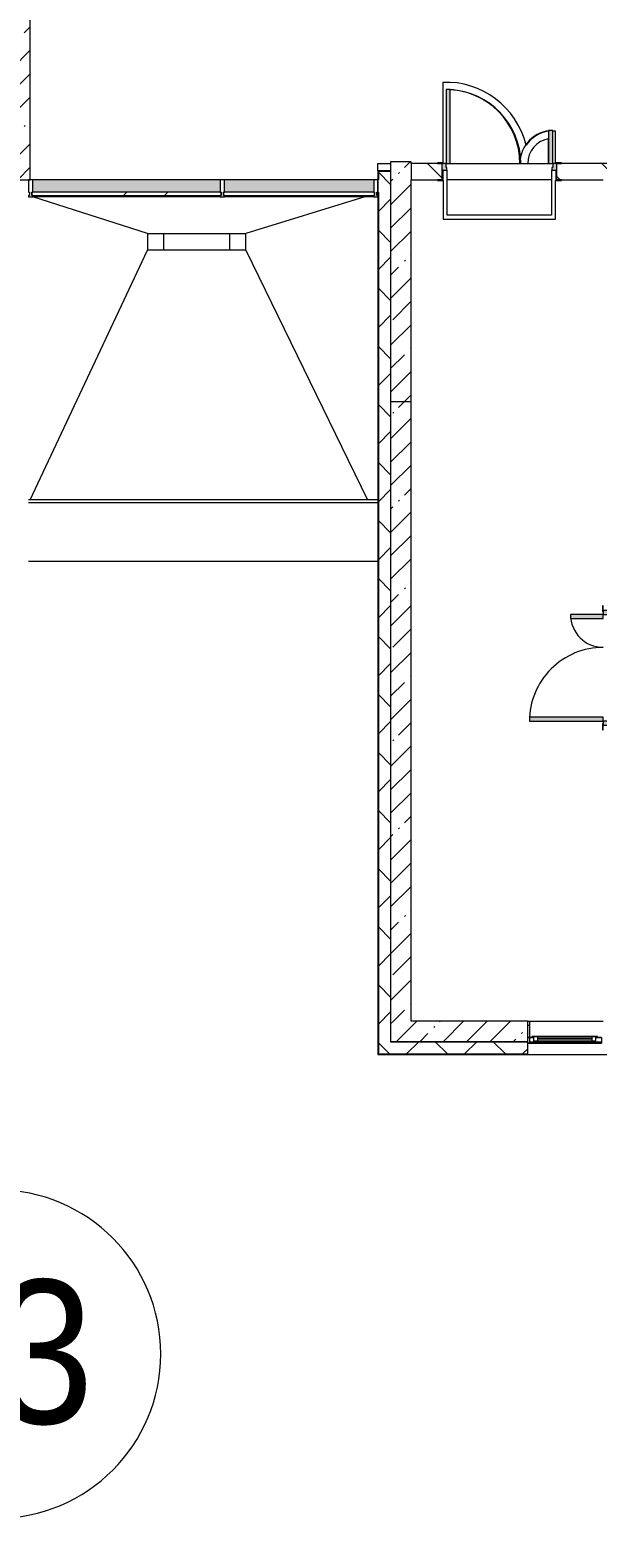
# Model space of a CAD drawing. Header units: millimetres. Extents: x -2766 to 205613, y -8553 to 29000.
# Drawn here: x 163567 to 170479, y -5906 to 12229 of the extents above; entities that cross this region are included whole.
import ezdxf

# ---------------------------------------------------------------- set-up
doc = ezdxf.new("R2010")
doc.units = ezdxf.units.MM
for name, color, linetype, lineweight, true_color in [('A-DOOR-2', 7, 'Continuous', 5, 0xaaaaaa), ('A-DOOR-3', 7, 'Continuous', 5, 0xe2e2e2), ('A-DOOR-FRAM-3', 7, 'Continuous', 5, 0xe2e2e2), ('A-DOOR-FRAM-4', 7, 'Continuous', 5, 0xaaaaaa), ('A-FLOR-2', 7, 'Continuous', 5, 0xaaaaaa), ('A-GLAZ-CWMG-4', 7, 'Continuous', 5, 0x383e42)]:
    doc.layers.add(name, color=color, linetype=linetype, lineweight=lineweight, true_color=true_color)
for name, color, linetype, lineweight in [('A-GENM-1', 7, 'Continuous', 5), ('A-GLAZ-2', 7, 'Continuous', 5), ('A-GLAZ-CURT-3', 7, 'Continuous', 5), ('A-GLAZ-CWMG-3', 7, 'Continuous', 5), ('A-ROOF', 7, 'Continuous', 5), ('A-WALL', 7, 'Continuous', 9), ('A-WALL-3', 7, 'Continuous', 5), ('I-WALL-3', 7, 'Continuous', 5), ('Оси', 7, 'Continuous', 9), ('Оси-1', 7, 'Continuous', 20)]:
    doc.layers.add(name, color=color, linetype=linetype, lineweight=lineweight)
doc.styles.add('Arial_1', font='arial.ttf', dxfattribs={"width": 0.9, "height": 1750})
pattern_1 = [(45, (78603, 0), (-353.5534, 353.5534), []), (135, (78603, 0), (-353.5534, -353.5534), [])]
pattern_2 = [(45, (78603, 0), (-285.1231, 285.1231), []), (45, (78888.1, 0), (-285.1231, 285.1231), [504.031, -100.806, 16.764, -84.042])]

# ---------------------------------------------------------------- blocks, each defined once
blk = doc.blocks.new('120_Окно_СКБ_1Ст - 120_Окно_СКБ_1Ст 900х2500_h_ с форточкой-V213-2_2_1_птичка')
at = {"layer": 'A-GLAZ-2'}
for p, q in [((-450, -127), (-450, -57)), ((-450, -57), (-380, -57)), ((450, -57), (-450, -57)), ((-380, -127), (-450, -127)), ((-450, -127), (-400, -127)), ((-380, -127), (-400, -127)), ((-400, -127), (-400, -137)), ((-400, -137), (400, -137)), ((400, -137), (-400, -137)), ((-380, -57), (-380, -127)), ((380, -87), (-380, -87)), ((-380, -87), (-380, -127)), ((-330, -137), (-330, -87)), ((-330, -107), (330, -107)), ((330, -117), (-330, -117)), ((330, -137), (330, -87)), ((380, -127), (380, -57)), ((380, -57), (450, -57)), ((380, -127), (380, -87)), ((450, -127), (380, -127)), ((400, -127), (380, -127)), ((400, -127), (450, -127)), ((400, -137), (400, -127)), ((450, -57), (450, -127))]:
    blk.add_line(p, q, dxfattribs=at)
blk = doc.blocks.new('110_Дверь_СКБ_2Ст - Д-5_п_ Из игровой в коридор-32215844-2_2_1_птичка')
at = {"layer": 'A-DOOR-3'}
for points in [[(-638, 41), (-638, 40), (-588, 42), (-588, 940), (-638, 940), (-638, 233)], [(612, 58), (612, 40), (662, 43), (662, 440), (612, 440), (612, 126)]]:
    blk.add_hatch(color=256, dxfattribs=at).paths.add_polyline_path(points)
h = blk.add_hatch(color=256, dxfattribs=at)
h.paths.add_polyline_path([(-688, 39), (-688, -40), (-628, -40), (-628, -10), (-638, -10), (-638, 40), (-688, 40)])
h.paths.add_polyline_path([(652, -20), (652, -40), (712, -39), (712, 40), (662, 40), (662, -10), (652, -10)])
at = {"layer": 'A-DOOR-FRAM-3'}
for points in [[(-743, 40), (-672, 40), (-672, 48), (-743, 48)], [(698, 48), (698, 40), (768, 40), (765, 48), (712, 48)], [(-743, -48), (-672, -48), (-672, -40), (-743, -44)], [(698, -48), (768, -48), (768, -40), (698, -40)]]:
    blk.add_hatch(color=256, dxfattribs=at).paths.add_polyline_path(points)
at = {"layer": 'A-DOOR-2'}
for p, q in [((-638, 940), (-638, 40)), ((-588, 940), (-638, 940)), ((-588, 40), (-588, 940)), ((662, 440), (612, 440)), ((612, 440), (612, 40)), ((662, 40), (662, 440)), ((-638, 40), (-588, 40)), ((612, 40), (662, 40))]:
    blk.add_line(p, q, dxfattribs=at)
for centre, radius, start, end in [((-638, 40), 900, 0, 90), ((662, 40), 400, 90, 180)]:
    blk.add_arc(centre, radius, start, end, dxfattribs=at)
at = {"layer": 'A-DOOR-FRAM-4'}
for p, q in [((-672, 48), (-743, 48)), ((-743, 48), (-743, 40)), ((-743, 40), (-672, 40)), ((-638, 40), (-688, 40)), ((-688, 40), (-688, -40)), ((-672, 40), (-672, 48)), ((-638, -10), (-638, 40)), ((662, 40), (662, -10)), ((712, 40), (662, 40)), ((768, 48), (698, 48)), ((698, 48), (698, 40)), ((698, 40), (768, 40)), ((712, -40), (712, 40)), ((768, 40), (768, 48)), ((-672, -40), (-743, -40)), ((-743, -40), (-743, -48)), ((-743, -48), (-672, -48)), ((-688, -40), (-628, -40)), ((-672, -39), (-688, -39)), ((-688, -39), (-688, -40)), ((-688, -40), (-672, -40)), ((-672, -40), (-672, -39)), ((-672, -48), (-672, -40)), ((-628, -10), (-638, -10)), ((-628, -40), (-628, -10)), ((662, -10), (652, -10)), ((652, -10), (652, -40)), ((652, -40), (712, -40)), ((712, -39), (698, -39)), ((698, -39), (698, -40)), ((698, -40), (712, -40)), ((768, -40), (698, -40)), ((698, -40), (698, -48)), ((698, -48), (768, -48)), ((712, -40), (712, -39)), ((768, -48), (768, -40))]:
    blk.add_line(p, q, dxfattribs=at)
blk = doc.blocks.new('110_Дверь_СКБ_2Ст - Д-2а_п_ Из коридора на лестницу-32215207-2_2_1_птичка')
at = {"layer": 'A-DOOR-3'}
for points in [[(-626, 100), (-588, 100), (-590, 1000), (-638, 1000), (-638, 100)], [(612, 100), (662, 100), (662, 500), (612, 500), (612, 135)], [(712, -100), (712, 20), (698, 20), (698, -100)]]:
    blk.add_hatch(color=256, dxfattribs=at).paths.add_polyline_path(points)
h = blk.add_hatch(color=256, dxfattribs=at)
h.paths.add_polyline_path([(-638, 20), (-628, 20), (-628, 50), (-638, 50), (-638, 100), (-688, 100), (-686, 20), (-672, 20)])
h.paths.add_polyline_path([(698, 20), (712, 20), (712, 100), (662, 100), (662, 50), (652, 50), (652, 20), (662, 20)])
at = {"layer": 'A-DOOR-FRAM-3'}
for points in [[(-688, 100), (-672, 100), (-678, 108), (-742, 108), (-742, 100)], [(-688, -100), (-672, -94), (-678, 20), (-688, 20), (-688, -97)], [(768, 100), (768, 108), (698, 105), (698, 100), (738, 100)], [(-688, -108), (-672, -108), (-672, -100), (-742, -100), (-742, -108), (-713, -108)], [(736, -108), (768, -108), (768, -100), (698, -100), (698, -108), (725, -108)]]:
    blk.add_hatch(color=256, dxfattribs=at).paths.add_polyline_path(points)
at = {"layer": 'A-DOOR-2'}
for p, q in [((-638, 1000), (-638, 100)), ((-588, 1000), (-638, 1000)), ((-588, 100), (-588, 1000)), ((662, 500), (612, 500)), ((612, 500), (612, 100)), ((662, 100), (662, 500)), ((-638, 100), (-588, 100)), ((612, 100), (662, 100))]:
    blk.add_line(p, q, dxfattribs=at)
for centre, radius, start, end in [((-638, 100), 900, 0, 90), ((662, 100), 400, 90, 180)]:
    blk.add_arc(centre, radius, start, end, dxfattribs=at)
at = {"layer": 'A-DOOR-FRAM-4'}
for p, q in [((-672, 108), (-742, 108)), ((-742, 108), (-742, 100)), ((-742, 100), (-672, 100)), ((-638, 100), (-688, 100)), ((-688, 100), (-688, 20)), ((-688, 20), (-628, 20)), ((-672, 20), (-688, 20)), ((-688, 20), (-688, -100)), ((-672, 100), (-672, 108)), ((-672, -100), (-672, 20)), ((-638, 50), (-638, 100)), ((-628, 50), (-638, 50)), ((-628, 20), (-628, 50)), ((662, 50), (652, 50)), ((652, 50), (652, 20)), ((652, 20), (712, 20)), ((662, 100), (662, 50)), ((712, 100), (662, 100)), ((768, 108), (698, 108)), ((698, 108), (698, 100)), ((698, 100), (768, 100)), ((712, 20), (698, 20)), ((698, 20), (698, -100)), ((712, 20), (712, 100)), ((712, -100), (712, 20)), ((768, 100), (768, 108)), ((-672, -100), (-742, -100)), ((-742, -100), (-742, -108)), ((-742, -108), (-672, -108)), ((-688, -100), (-672, -100)), ((-672, -108), (-672, -100)), ((698, -100), (712, -100)), ((768, -100), (698, -100)), ((698, -100), (698, -108)), ((698, -108), (768, -108)), ((768, -108), (768, -100))]:
    blk.add_line(p, q, dxfattribs=at)
blk = doc.blocks.new('Системная панель - Стекло - 40мм-23946635-2_2_1_птичка')
at = {"layer": 'A-GLAZ-CURT-3'}
h = blk.add_hatch(dxfattribs=at)
h.set_pattern_fill('FP_159', color=256, style=0, pattern_type=2)
h.set_pattern_definition([(45, (-86642.5, -9710), (-1414.214, 1414.214), [1000, -3000]), (45, (-87642.5, -10210), (-1414.214, 1414.214), [3000, -1000]), (45, (-85642.5, -10710), (-1414.214, 1414.214), [1000, -3000])])
h.paths.add_polyline_path([(255, 0), (1153, 0), (1153, 40), (-1153, 40), (-1153, 0), (200, 0)])
for p, q in [((1153, 40), (-1153, 40)), ((-1153, 40), (-1153, 0)), ((-1153, 0), (1153, 0)), ((1153, 0), (1153, 40))]:
    blk.add_line(p, q, dxfattribs=at)
blk = doc.blocks.new('Системная панель - Стекло - 40мм-23946636-2_2_1_птичка')
at = {"layer": 'A-GLAZ-CURT-3'}
h = blk.add_hatch(dxfattribs=at)
h.set_pattern_fill('FP_160', color=256, style=0, pattern_type=2)
h.set_pattern_definition([(45, (-88744.2, -9710), (-1414.214, 1414.214), [1000, -3000]), (45, (-89744.2, -10210), (-1414.214, 1414.214), [3000, -1000]), (45, (-87744.2, -10710), (-1414.214, 1414.214), [1000, -3000])])
h.paths.add_polyline_path([(902, 0), (919, 0), (919, 40), (-919, 40), (-919, 0), (884, 0)])
for p, q in [((919, 40), (-919, 40)), ((-919, 40), (-919, 0)), ((-919, 0), (919, 0)), ((919, 0), (919, 40))]:
    blk.add_line(p, q, dxfattribs=at)
blk = doc.blocks.new('Прямоугольный импост - Импост структурный с накладкой - 190мм-23186047-2_2_1_птичка')
at = {"layer": 'A-GLAZ-CWMG-4'}
for points in [[(86338, 10250), (87285, 10250), (87285, 10400), (85000, 10400), (85000, 10250), (85543, 10250)], [(86398, 10193), (87285, 10193), (87285, 10210), (85000, 10210), (85003, 10193), (86345, 10193)]]:
    blk.add_hatch(color=256, dxfattribs=at).paths.add_polyline_path(points)
at = {"layer": 'A-GLAZ-CWMG-3'}
for p, q in [((87285, 10400), (85000, 10400)), ((87285, 10193), (85000, 10193))]:
    blk.add_line(p, q, dxfattribs=at)
blk = doc.blocks.new('Прямоугольный импост - Импост структурный с накладкой - 190мм-23186048-2_2_1_птичка')
at = {"layer": 'A-GLAZ-CWMG-4'}
for points in [[(87335, 10250), (88000, 10250), (88000, 10400), (87335, 10400), (87335, 10378)], [(88000, 10193), (88000, 10210), (87335, 10210), (87335, 10193), (87667, 10193)]]:
    blk.add_hatch(color=256, dxfattribs=at).paths.add_polyline_path(points)
at = {"layer": 'A-GLAZ-CWMG-3'}
for p, q in [((88000, 10400), (87335, 10400)), ((88000, 10193), (87335, 10193))]:
    blk.add_line(p, q, dxfattribs=at)
blk = doc.blocks.new('Прямоугольный импост - Импост структурный с накладкой - 190мм-23186049-2_2_1_птичка')
at = {"layer": 'A-GLAZ-CWMG-4'}
for points in [[(88000, 10250), (89154, 10250), (89154, 10400), (88000, 10400), (88000, 10378)], [(88000, 10193), (89154, 10193), (89154, 10210), (88000, 10210)]]:
    blk.add_hatch(color=256, dxfattribs=at).paths.add_polyline_path(points)
at = {"layer": 'A-GLAZ-CWMG-3'}
for p, q in [((89154, 10400), (88000, 10400)), ((89154, 10193), (88000, 10193))]:
    blk.add_line(p, q, dxfattribs=at)
blk = doc.blocks.new('Прямоугольный импост - Импост структурный с накладкой - 190мм-23946639-2_2_1_птичка')
at = {"layer": 'A-GLAZ-CWMG-3'}
for p, q in [((-50, 0), (-50, 17)), ((-50, 17), (0, 17)), ((-40, 0), (-50, 0)), ((-40, -40), (-40, 0)), ((0, 0), (-10, 0)), ((-10, 0), (-10, -40)), ((0, 17), (0, 0)), ((-50, -190), (-50, -40)), ((-50, -40), (-40, -40)), ((-10, -40), (0, -40)), ((0, -40), (0, -190)), ((0, -190), (-50, -190))]:
    blk.add_line(p, q, dxfattribs=at)
blk = doc.blocks.new('Прямоугольный импост - Импост структурный с накладкой - 190мм-23946641-2_2_1_птичка')
at = {"layer": 'A-GLAZ-CWMG-3'}
for p, q in [((0, 17), (-50, 17)), ((-50, 17), (-50, 0)), ((-50, 0), (-40, 0)), ((-40, 0), (-40, -40)), ((-10, -40), (-10, 0)), ((-10, 0), (0, 0)), ((0, 0), (0, 17)), ((-40, -40), (-50, -40)), ((-50, -40), (-50, -190)), ((0, -40), (-10, -40)), ((0, -190), (0, -40)), ((-50, -190), (0, -190))]:
    blk.add_line(p, q, dxfattribs=at)
blk = doc.blocks.new('Прямоугольный импост - Импост структурный с накладкой - 190мм-23946633-2_2_1_птичка')
at = {"layer": 'A-GLAZ-CWMG-3'}
for p, q in [((-25, 0), (-25, 17)), ((-25, 17), (25, 17)), ((-15, 0), (-25, 0)), ((-15, -40), (-15, 0)), ((25, 0), (15, 0)), ((15, 0), (15, -40)), ((25, 17), (25, 0)), ((-25, -190), (-25, -40)), ((-25, -40), (-15, -40)), ((15, -40), (25, -40)), ((25, -40), (25, -190)), ((25, -190), (-25, -190))]:
    blk.add_line(p, q, dxfattribs=at)
blk = doc.blocks.new('парапет9 - парапет-22867712-2_2_1_птичка')
at = {"layer": 'A-GENM-1'}
for p, q in [((89202, 8002), (84950, 8002)), ((89202, 7964), (84950, 7964)), ((84950, 7255), (89202, 7255))]:
    blk.add_line(p, q, dxfattribs=at)
blk = doc.blocks.new('Ось сетки - D8-29747960-2_2_1_птичка')
at = {"layer": 'Оси-1'}
for start, end in [(360, 180), (180, 360)]:
    blk.add_arc((0, 0), 4, start, end, dxfattribs=at)

msp = doc.modelspace()

# ---------------------------------------------------------------- hatches: boundary and pattern name
at = {"layer": 'A-WALL-3'}
h = msp.add_hatch(dxfattribs=at)
h.set_pattern_fill('FP_121', color=256, style=0, pattern_type=2)
h.set_pattern_definition(pattern_1)
h.paths.add_polyline_path([(167963, -100), (167963, 10502), (167813, 10502), (167813, -100), (167953, -100)])
h = msp.add_hatch(dxfattribs=at)
h.set_pattern_fill('FP_121', color=256, style=0, pattern_type=2)
h.set_pattern_definition(pattern_1)
h.paths.add_polyline_path([(203680.1, -250), (203683, -250), (203683, -100), (202333, -100), (202333, -250), (203433, -250)])
h.paths.add_polyline_path([(199276.2, -250), (199733, -250), (199733, -100), (198833, -100), (198833, -250)])
h.paths.add_polyline_path([(200633, -250), (201433, -248), (201433, -100), (200633, -100), (200633, -244.5)])
h.paths.add_polyline_path([(188016.5, -250), (188833, -250), (188833, -100), (187533, -100), (187533, -250), (187566.1, -250)])
h.paths.add_polyline_path([(191133, -250), (192283, -250), (192283, -100), (191133, -100), (191133, -202.5)])
h.paths.add_polyline_path([(186633, -250), (186633, -100), (185733, -100), (185733, -250), (185764.5, -250)])
h.paths.add_polyline_path([(193183, -250), (194233, -250), (194233, -100), (193183, -100), (193183, -211.6)])
h.paths.add_polyline_path([(196533, -250), (197933, -250), (197933, -100), (196533, -100), (196533, -226.4)])
h.paths.add_polyline_path([(180359.8, -250), (181483, -250), (181483, -100), (179433, -100), (179433, -250), (179459.1, -250)])
h.paths.add_polyline_path([(183433, -250), (183433, -100), (182383, -100), (182383, -250)])
h.paths.add_polyline_path([(178533, -250), (178533, -100), (174283, -100), (174283, -250), (176756.7, -250)])
h.paths.add_polyline_path([(172233, -250), (173383, -250), (173383, -100), (172233, -100), (172233, -118.9)])
h.paths.add_polyline_path([(171333, -250), (171333, -100), (170533, -100), (170533, -250), (170901.6, -250)])
h.paths.add_polyline_path([(169633, -250), (169633, -100), (167813, -100), (167813, -250), (169550.5, -250)])
at = {"layer": 'I-WALL-3'}
h = msp.add_hatch(dxfattribs=at)
h.set_pattern_fill('FP_123', color=256, style=0, pattern_type=2)
h.set_pattern_definition(pattern_2)
h.paths.add_polyline_path([(163353, 10400), (163573, 10400), (163573, 16300), (163353, 16294.3), (163353, 10417.9)])
h = msp.add_hatch(dxfattribs=at)
h.set_pattern_fill('FP_123', color=256, style=0, pattern_type=2)
h.set_pattern_definition(pattern_2)
h.paths.add_polyline_path([(167963, 7700), (168213, 7700), (168213, 10620), (167963, 10620), (167963, 8011.4)])
h = msp.add_hatch(dxfattribs=at)
h.set_pattern_fill('FP_126', color=256, style=0, pattern_type=2)
h.set_pattern_definition([(135, (78603, 0), (-353.5534, -353.5534), [])])
h.paths.add_polyline_path([(172252.8, 10400), (172813, 10401.4), (172813, 10600), (172063, 10600), (172063, 10400), (172093, 10400)])
h.paths.add_polyline_path([(168533, 10400), (168588, 10403.4), (168588, 10600), (168213, 10600), (168213, 10400), (168324.5, 10400)])
h.paths.add_polyline_path([(169988, 10400), (171113, 10401.4), (171113, 10600), (169988, 10596.6), (169988, 10402.3)])
h = msp.add_hatch(dxfattribs=at)
h.set_pattern_fill('FP_123', color=256, style=0, pattern_type=2)
h.set_pattern_definition(pattern_2)
h.paths.add_polyline_path([(168213, 150), (168213, 7700), (167963, 7700), (167963, 150)])
h = msp.add_hatch(dxfattribs=at)
h.set_pattern_fill('FP_123', color=256, style=0, pattern_type=2)
h.set_pattern_definition(pattern_2)
h.paths.add_polyline_path([(169633, -100), (169633, 150), (167963, 150), (167963, -100), (169550.5, -100)])

# ---------------------------------------------------------------- linework, layer by layer
at = {"layer": 'A-FLOR-2'}
for p, q in [((168597.5, 11588.1), (168597.5, 10608)), ((169881.5, 10899.7), (169881.5, 10600)), ((169971.5, 10600), (169971.5, 10993.6)), ((167806.5, 10508.5), (167806.5, 10600)), ((167806.5, 10600), (167963, 10600)), ((168653, 10520), (168649.7, 10520)), ((168653, 9970), (168653, 10520)), ((168688, 10600), (169633, 10600)), ((169881.5, 10600), (169888, 10600)), ((169923, 10520), (169923, 9970)), ((168603, 10392), (168603, 9920)), ((169973, 9920), (169973, 10392)), ((168603, 9920), (169973, 9920)), ((169923, 9970), (168653, 9970)), ((169633, 150), (169654, 150))]:
    msp.add_line(p, q, dxfattribs=at)
for centre, radius, start, end in [((168640, 10589), 1000, 13.54971, 92.43764), ((168640, 10589), 910, 0.6926, 86.97623), ((169938, 10600), 395, 97.29578, 145.57769), ((169938, 10600), 305, 100.66451, 180), ((169938, 10600), 395, 85.12655, 90.00042)]:
    msp.add_arc(centre, radius, start, end, dxfattribs=at)
at = {"layer": 'A-ROOF'}
for p, q in [((165000.5, 9745), (163605.9, 10193)), ((167646.8, 10193), (166200.5, 9745)), ((167805, 10242), (167796.5, 10239.4)), ((165000.5, 9745), (165000.5, 9545)), ((165000.5, 9745), (166200.5, 9745)), ((165200.5, 9545), (165200.5, 9745)), ((166000.5, 9745), (166000.5, 9545)), ((166200.5, 9545), (166200.5, 9745)), ((163571.2, 6500.9), (165000.5, 9545)), ((166200.5, 9545), (165000.5, 9545)), ((166200.5, 9545), (167682.8, 6500.9))]:
    msp.add_line(p, q, dxfattribs=at)
at = {"layer": 'A-WALL'}
for p, q in [((168213, 10600), (168213, 10400)), ((167805, 10400), (167813, 10400)), ((167963, 10505), (167810, 10505)), ((167810, 10505), (167810, 10400)), ((167813, 10502), (167813, 10400)), ((167963, 10502), (167813, 10502)), ((167805, 10250), (167813, 10250)), ((167805, 10247), (167810, 10247)), ((167810, 10247), (167810, -253)), ((167813, 10250), (167813, -250)), ((167810, -253), (169633, -253)), ((167813, -250), (169633, -250))]:
    msp.add_line(p, q, dxfattribs=at)
at = {"layer": 'A-WALL-3'}
for p, q in [((167963, 10510), (167805, 10510)), ((167805, 10510), (167805, -258)), ((167805, 10242), (167796.5, 10242)), ((169633, 100), (169653, 100)), ((169633, -100), (167963, -100)), ((169633, -258), (169633, -100)), ((169653, -100), (169653, -100)), ((169653, -100), (170533, -100)), ((167805, -258), (171333, -258))]:
    msp.add_line(p, q, dxfattribs=at)
at = {"layer": 'I-WALL-3'}
for p, q in [((163573, 10400), (163573, 13400)), ((168213, 10620), (167963, 10620)), ((167963, 10620), (167963, -100)), ((168213, 10600), (168213, 10620)), ((168533, 10600), (168213, 10600)), ((169633, 10600), (169881.5, 10600)), ((171083, 10600), (170043, 10600)), ((163353, 10400), (163573, 10400)), ((168213, 10400), (168533, 10400)), ((168213, 150), (168213, 10400)), ((169923, 10400), (168653, 10400)), ((170043, 10400), (170553, 10400)), ((167963, 7700), (168213, 7700)), ((169633, 150), (168213, 150)), ((169633, -100), (169633, 150)), ((169653, 150), (170553, 150)), ((169653, 150), (169653, -100)), ((167963, -100), (169633, -100))]:
    msp.add_line(p, q, dxfattribs=at)

# ---------------------------------------------------------------- block references
at = {"layer": 'A-DOOR-2'}
msp.add_blockref('110_Дверь_СКБ_2Ст - Д-2а_п_ Из коридора на лестницу-32215207-2_2_1_птичка', (169275.5, 10500), dxfattribs=at)
at = {"layer": 'A-DOOR-2', "rotation": 89.99999999999991}
msp.add_blockref('110_Дверь_СКБ_2Ст - Д-5_п_ Из игровой в коридор-32215844-2_2_1_птичка', (170593, 4442.5), dxfattribs=at)
at = {"layer": 'A-GENM-1'}
msp.add_blockref('парапет9 - парапет-22867712-2_2_1_птичка', (78603, -1500), dxfattribs=at)
at = {"layer": 'A-GLAZ-2', "rotation": 180}
msp.add_blockref('120_Окно_СКБ_1Ст - 120_Окно_СКБ_1Ст 900х2500_h_ с форточкой-V213-2_2_1_птичка', (170083, -175), dxfattribs=at)
at = {"layer": 'A-GLAZ-CURT-3'}
for name, p in [('Системная панель - Стекло - 40мм-23946635-2_2_1_птичка', (164745.5, 10210)), ('Системная панель - Стекло - 40мм-23946636-2_2_1_птичка', (166847.2, 10210))]:
    msp.add_blockref(name, p, dxfattribs=at)
at = {"layer": 'A-GLAZ-CWMG-3', "rotation": 180}
msp.add_blockref('Прямоугольный импост - Импост структурный с накладкой - 190мм-23946641-2_2_1_птичка', (163553, 10210), dxfattribs=at)
at = {"layer": 'A-GLAZ-CWMG-3'}
for name in ['Прямоугольный импост - Импост структурный с накладкой - 190мм-23186047-2_2_1_птичка', 'Прямоугольный импост - Импост структурный с накладкой - 190мм-23186048-2_2_1_птичка', 'Прямоугольный импост - Импост структурный с накладкой - 190мм-23186049-2_2_1_птичка']:
    msp.add_blockref(name, (78603, 0), dxfattribs=at)
at = {"layer": 'A-GLAZ-CWMG-3', "extrusion": (0, 0, -1), "rotation": 180}
for name, p in [('Прямоугольный импост - Импост структурный с накладкой - 190мм-23946633-2_2_1_птичка', (-165913, 10210)), ('Прямоугольный импост - Импост структурный с накладкой - 190мм-23946639-2_2_1_птичка', (-167806.5, 10210))]:
    msp.add_blockref(name, p, dxfattribs=at)
at = {"layer": 'Оси-1', "xscale": 499.9999999999995, "yscale": 499.9999999999995, "zscale": 499.9999999999995}
msp.add_blockref('Ось сетки - D8-29747960-2_2_1_птичка', (163163, -3906.3), dxfattribs=at)

# ---------------------------------------------------------------- texts
at = {"layer": 'Оси', "insert": (161899.9, -3003), "char_height": 1750, "width": 3030.379, "attachment_point": 1, "style": 'Arial_1'}
msp.add_mtext('23', dxfattribs=at)

doc.saveas('drawing.dxf')
